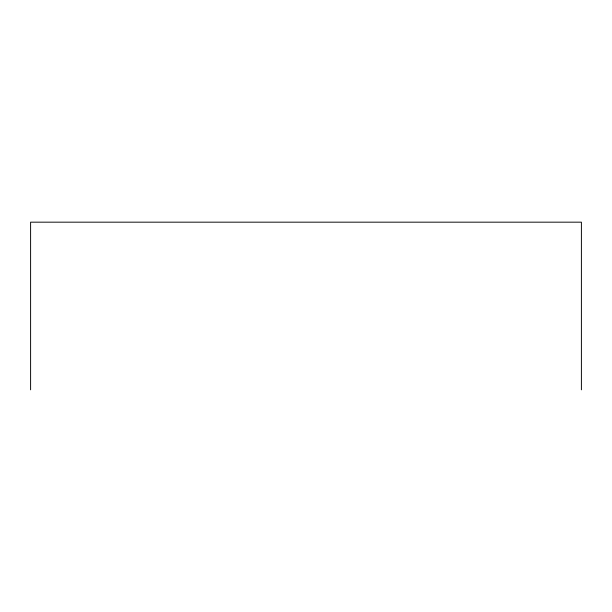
<?xml version="1.0" encoding="UTF-8"?>
<svg xmlns="http://www.w3.org/2000/svg" width="612" height="612" viewBox="0 0 612 612"><rect width="100%" height="100%" fill="white"/><g stroke="black" fill="none" stroke-linecap="round" stroke-linejoin="round"><path stroke-width="0.92" d="M581.4 389.829L581.4 222.171L30.6 222.171L30.6 389.829"/></g></svg>
